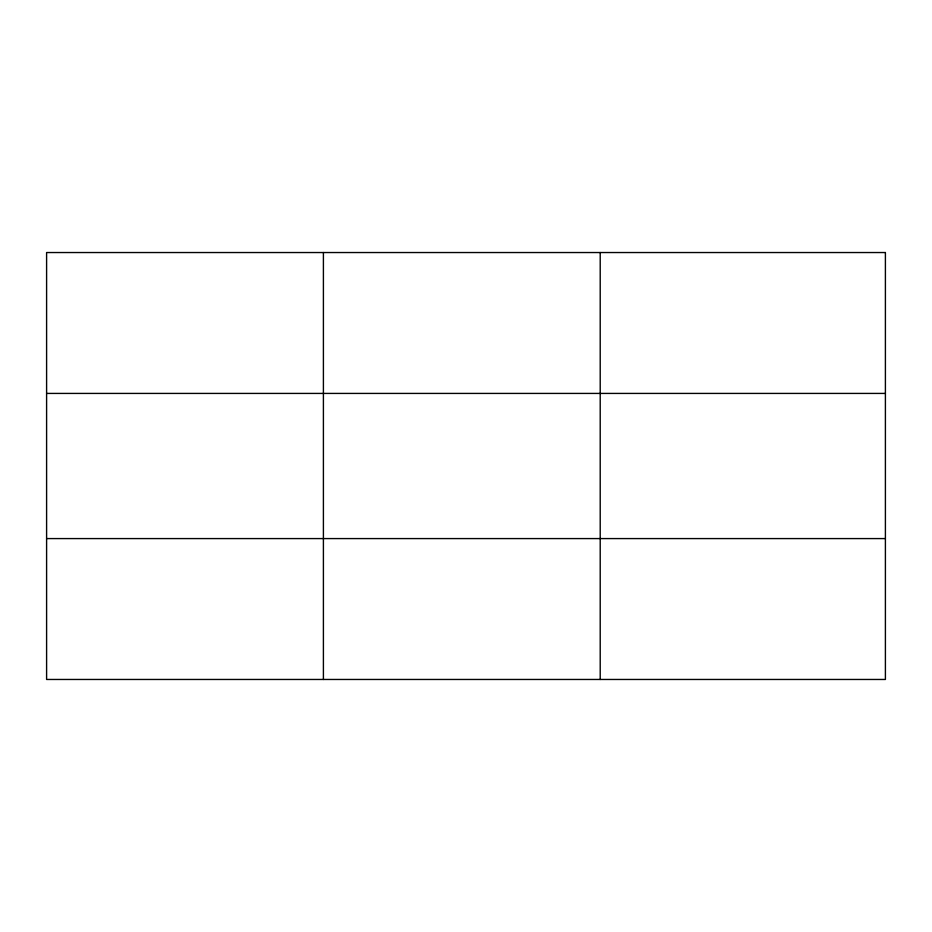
<?xml version="1.0" encoding="UTF-8"?>
<svg xmlns="http://www.w3.org/2000/svg" width="932" height="932" viewBox="0 0 932 932"><rect width="100%" height="100%" fill="white"/><g stroke="black" fill="none" stroke-linecap="round" stroke-linejoin="round"><path stroke-width="1.4" d="M323.404 679.463L323.404 252.537M600.208 679.463L600.208 252.537M46.6 393.421L885.4 393.421M46.6 538.58L885.4 538.58M885.4 252.537L885.4 679.463L46.6 679.463L46.6 252.537L885.4 252.537"/></g></svg>
